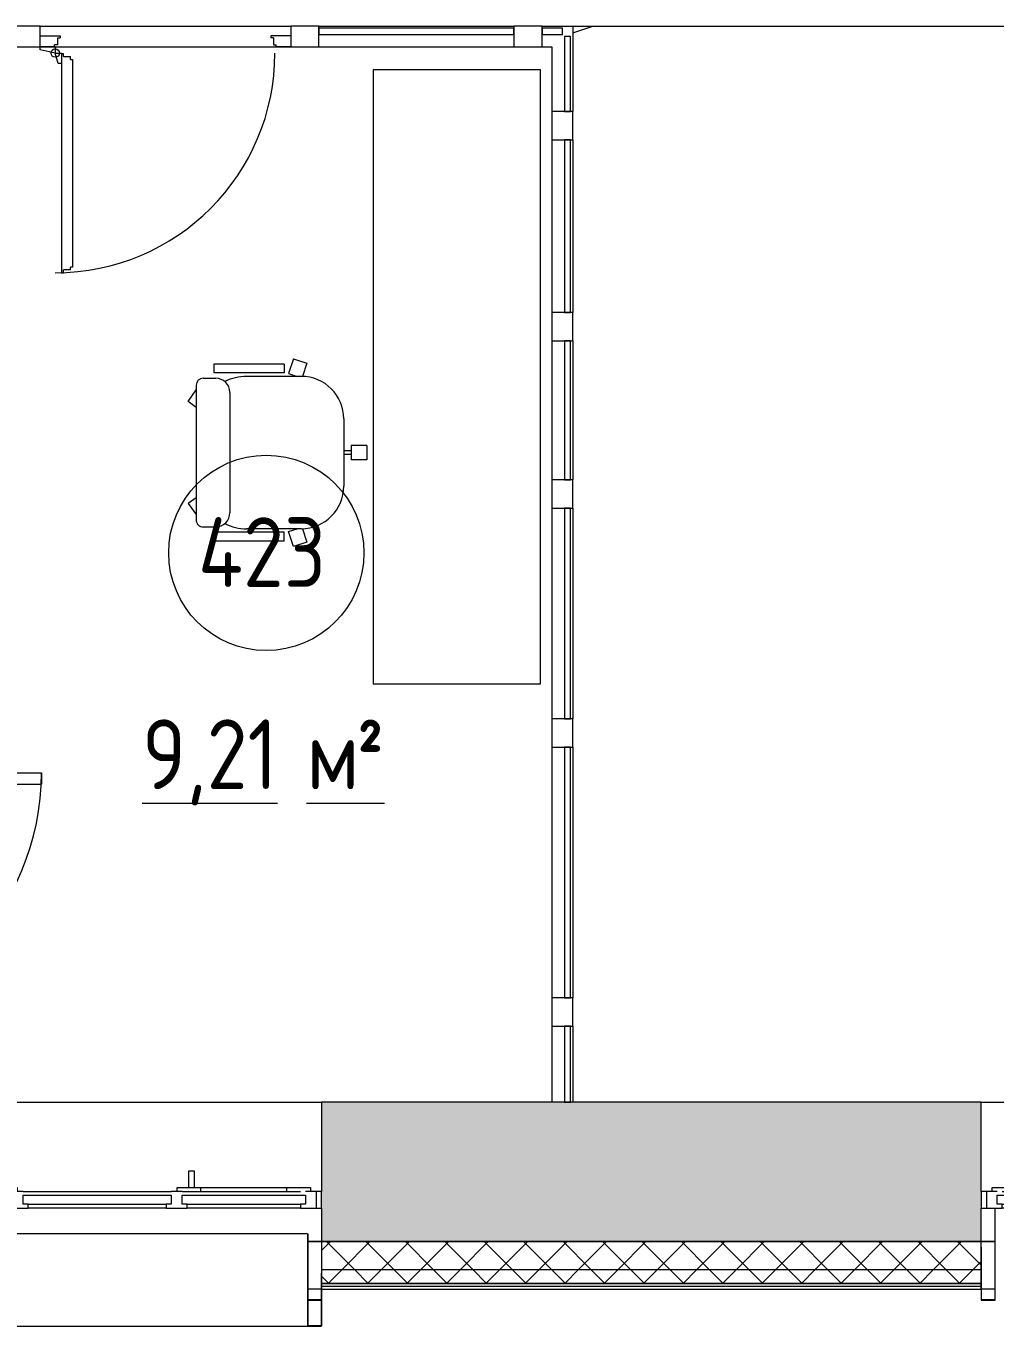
# Model space of a CAD drawing. Header units: millimetres. Extents: x -515342 to 330399, y -224905 to 507333.
# Drawn here: x -303868 to -300393, y 378007 to 382667 of the extents above; entities that cross this region are included whole.
import ezdxf

# ---------------------------------------------------------------- set-up
doc = ezdxf.new("R2010")
doc.units = ezdxf.units.MM
doc.linetypes.add('ASVP_Невидимые', pattern=[5, 3, -2])
doc.linetypes.add('ASVP_Штриховая_ш3 п1_5', pattern=[4.5, 3, -1.5])
doc.layers.get('0').update_dxf_attribs({"lineweight": 0})
for name, color, linetype, lineweight in [('_ Окна', 7, 'Continuous', 0), ('Витраж', 7, 'Continuous', 0), ('Двери', 7, 'Continuous', 0), ('Линии разделители', 7, 'ASVP_Штриховая_ш3 п1_5', 0), ('Марки помещений', 7, 'Continuous', 0), ('Мебель', 7, 'Continuous', 0), ('Окна', 7, 'Continuous', 0), ('Панели витража', 7, 'Continuous', 0), ('Перекрытие', 7, 'Continuous', 0), ('Стены внутренние', 7, 'Continuous', 0), ('Стены наружные', 7, 'Continuous', 0), ('Стены несущие', 7, 'Continuous', 0), ('Стены отделка', 7, 'Continuous', 0), ('Стены штриховка', 7, 'Continuous', 0)]:
    doc.layers.add(name, color=color, linetype=linetype, lineweight=lineweight)
doc.styles.add('GOST Common_1', font='', dxfattribs={"width": 0.9, "height": 250})
doc.styles.add('GOST Common_2', font='', dxfattribs={"width": 0.9, "height": 250})
doc.styles.get('GOST Common_1').set_extended_font_data('GOST Common')
doc.styles.get('GOST Common_2').set_extended_font_data('GOST Common')
pattern_1 = [(45, (0, 0), (-70.71068, 70.71068), []), (135, (0, 0), (-70.71068, -70.71068), [])]

# ---------------------------------------------------------------- blocks, each defined once
blk = doc.blocks.new('Окно_ПВХ_3Створки_1Фрамуга-верх - АР_Окно_ОП_1820_h_х2370_3ст2фр-в-9695517-О_АР_П_4__10_050_План 4 этажа')
at = {"layer": '_ Окна'}
for p, q in [((-1129, 130), (-1205, 130)), ((-1205, 130), (-1205, 70)), ((-1185, 70), (-1185, 130)), ((-1147, 84), (-1147, 116)), ((-1147, 116), (-1129, 116)), ((-1129, 116), (-1129, 130)), ((-723, 116), (-1129, 116)), ((-647, 130), (-723, 130)), ((-723, 130), (-723, 116)), ((-723, 116), (-705, 116)), ((-705, 116), (-705, 84)), ((-665, 84), (-665, 116)), ((-665, 116), (-647, 116)), ((-647, 116), (-647, 130)), ((647, 116), (-647, 116)), ((723, 130), (647, 130)), ((647, 130), (647, 116)), ((647, 116), (665, 116)), ((665, 116), (665, 84)), ((705, 84), (705, 116)), ((705, 116), (723, 116)), ((723, 116), (723, 130)), ((1129, 116), (723, 116)), ((1129, 130), (1129, 116)), ((1205, 130), (1129, 130)), ((1129, 116), (1147, 116)), ((1147, 116), (1147, 84)), ((1185, 70), (1185, 130)), ((1205, 70), (1205, 130)), ((-1205, 70), (-1147, 70)), ((-1165, 56), (-1165, 70)), ((-1080, 56), (-1165, 56)), ((-705, 84), (-1147, 84)), ((-1080, 70), (-1080, 56)), ((-772, 70), (-772, 56)), ((-687, 56), (-772, 56)), ((-705, 70), (-665, 70)), ((-687, 70), (-687, 56)), ((665, 84), (-665, 84)), ((665, 70), (705, 70)), ((687, 56), (687, 70)), ((772, 56), (687, 56)), ((1147, 84), (705, 84)), ((772, 70), (772, 56)), ((1080, 70), (1080, 56)), ((1165, 56), (1080, 56)), ((1147, 70), (1205, 70)), ((1165, 70), (1165, 56))]:
    blk.add_line(p, q, dxfattribs=at)
at = {"layer": 'Окна'}
for p, q in [((-1129, 130), (-723, 130)), ((-647, 130), (647, 130)), ((723, 130), (1129, 130)), ((-705, 70), (-1129, 70)), ((-772, 56), (-1080, 56)), ((-748.5, -4), (-748.5, 56)), ((-728.5, 56), (-728.5, -4)), ((665, 70), (-665, 70)), ((1129, 70), (705, 70)), ((728.5, -4), (728.5, 56)), ((748.5, 56), (748.5, -4)), ((1080, 56), (772, 56)), ((-728.5, -4), (-748.5, -4)), ((748.5, -4), (728.5, -4))]:
    blk.add_line(p, q, dxfattribs=at)
blk = doc.blocks.new('Окно_ПВХ_3Створки_1Фрамуга-верх - АР_Окно_ОП_1820_h_х1570_3ст2фр-в-9695280-О_АР_П_4__10_050_План 4 этажа')
at = {"layer": '_ Окна'}
for p, q in [((-729, 130), (-805, 130)), ((-805, 130), (-805, 70)), ((-785, 70), (-785, 130)), ((-747, 84), (-747, 116)), ((-747, 116), (-729, 116)), ((-729, 116), (-729, 130)), ((-323, 116), (-729, 116)), ((-247, 130), (-323, 130)), ((-323, 130), (-323, 116)), ((-323, 116), (-305, 116)), ((-305, 116), (-305, 84)), ((-265, 84), (-265, 116)), ((-265, 116), (-247, 116)), ((-247, 116), (-247, 130)), ((247, 116), (-247, 116)), ((323, 130), (247, 130)), ((247, 130), (247, 116)), ((247, 116), (265, 116)), ((265, 116), (265, 84)), ((305, 84), (305, 116)), ((305, 116), (323, 116)), ((323, 116), (323, 130)), ((729, 116), (323, 116)), ((729, 130), (729, 116)), ((805, 130), (729, 130)), ((729, 116), (747, 116)), ((747, 116), (747, 84)), ((785, 70), (785, 130)), ((805, 70), (805, 130)), ((-805, 70), (-747, 70)), ((-765, 56), (-765, 70)), ((-680, 56), (-765, 56)), ((-305, 84), (-747, 84)), ((-680, 70), (-680, 56)), ((-372, 70), (-372, 56)), ((-287, 56), (-372, 56)), ((-305, 70), (-265, 70)), ((-287, 70), (-287, 56)), ((265, 84), (-265, 84)), ((265, 70), (305, 70)), ((287, 56), (287, 70)), ((372, 56), (287, 56)), ((747, 84), (305, 84)), ((372, 70), (372, 56)), ((680, 70), (680, 56)), ((765, 56), (680, 56)), ((747, 70), (805, 70)), ((765, 70), (765, 56))]:
    blk.add_line(p, q, dxfattribs=at)
at = {"layer": 'Окна'}
for p, q in [((-729, 130), (-323, 130)), ((-247, 130), (247, 130)), ((323, 130), (729, 130)), ((-305, 70), (-729, 70)), ((-372, 56), (-680, 56)), ((-348.5, -4), (-348.5, 56)), ((-328.5, 56), (-328.5, -4)), ((265, 70), (-265, 70)), ((729, 70), (305, 70)), ((328.5, -4), (328.5, 56)), ((348.5, 56), (348.5, -4)), ((680, 56), (372, 56)), ((-328.5, -4), (-348.5, -4)), ((348.5, -4), (328.5, -4))]:
    blk.add_line(p, q, dxfattribs=at)
blk = doc.blocks.new('Прямоугольный импост - АР_Откос_Металлический_50х330 Коричневый Правый-V5-О_АР_П_4__10_050_План 4 этажа')
at = {"layer": 'Витраж'}
blk.add_line((0, -40), (-50, -40), dxfattribs=at)
blk = doc.blocks.new('Прямоугольный импост - АР_Откос_Металлический_50х330 Белый Левый-9898757-О_АР_П_4__10_050_План 4 этажа')
at = {"layer": 'Витраж'}
for p, q in [((-1, -39), (-49, -39)), ((-49, -40), (-1, -40))]:
    blk.add_line(p, q, dxfattribs=at)
blk = doc.blocks.new('Прямоугольный импост - АР_Откос_Металлический_50х330 Белый Правый-V12-О_АР_П_4__10_050_План 4 этажа')
at = {"layer": 'Витраж', "lineweight": 18}
for p, q in [((-50, -40), (-50, 290)), ((-49, 290), (-49, -39)), ((-1, -39), (-1, 150)), ((-1, 150), (0, 150)), ((0, 150), (0, -40)), ((0, -40), (-50, -40)), ((-49, -39), (-1, -39))]:
    blk.add_line(p, q, dxfattribs=at)
blk = doc.blocks.new('Прямоугольный импост - АР_Откос_Металлический_50х330 Белый Левый-9898756-О_АР_П_4__10_050_План 4 этажа')
at = {"layer": 'Витраж'}
for p, q in [((34436.9, 2502.5), (32926.9, 2502.5)), ((32926.9, 2172.5), (34436.9, 2172.5))]:
    blk.add_line(p, q, dxfattribs=at)
blk = doc.blocks.new('Прямоугольный импост - АР_Откос_Металлический_50х330 Белый Левый-V10-О_АР_П_4__10_050_План 4 этажа')
at = {"layer": 'Витраж', "lineweight": 18}
for p, q in [((-50, 290), (-50, -40)), ((-49, 290), (-50, 290)), ((-49, -39), (-49, 290)), ((0, 150), (-1, 150)), ((-1, 150), (-1, -39)), ((0, -40), (0, 150)), ((-50, -40), (0, -40)), ((-1, -39), (-49, -39))]:
    blk.add_line(p, q, dxfattribs=at)
blk = doc.blocks.new('СД_Люблино_Фасады_rvt-1-О_АР_П_4__10_050_План 4 этажа')
at = {"layer": 'Стены внутренние'}
h = blk.add_hatch(dxfattribs=at)
h.set_pattern_fill('FP_1', color=256, style=0, pattern_type=2)
h.set_pattern_definition([(45, (0, 0), (-224.5064, 224.5064), []), (45, (224.5, 0), (-224.5064, 224.5064), [396.875, -79.375, 3.353, -76.022])])
h.paths.add_polyline_path([(85325, 2475), (85325, 2975), (84034.6, 2975), (84034.6, 2475), (84733.5, 2475)])
h.paths.add_polyline_path([(82424.6, 2475), (82424.6, 2975), (80024.6, 2975), (80024.6, 2475), (82179, 2475)])
h.paths.add_polyline_path([(77581, 2475), (77614.6, 2475), (77614.6, 2975), (76428.8, 2975), (76428.8, 2475), (76559.2, 2475)])
h.paths.add_polyline_path([(74004.7, 2475), (74018.8, 2475), (74018.8, 2975), (71654.3, 2975), (71654.3, 2475), (73493.8, 2475)])
h.paths.add_polyline_path([(69917.5, 2475), (70044.3, 2475), (70044.3, 2975), (68833.2, 2975), (68833.2, 2475), (69406.6, 2475)])
h.paths.add_polyline_path([(67223.2, 2475), (67223.2, 2975), (66055, 2975), (66055, 2475), (66852.1, 2475)])
h.paths.add_polyline_path([(64445, 2475), (64445, 2975), (63279.5, 2975), (63279.5, 2475), (64297.6, 2475)])
h.paths.add_polyline_path([(61669.5, 2475), (61669.5, 2975), (59270, 2975), (59270, 2475), (61232.2, 2475)])
h.paths.add_polyline_path([(56860, 2475), (56860, 2975), (55705, 2975), (55705, 2475), (56634.1, 2475)])
h.paths.add_polyline_path([(53295, 2475), (53295, 2975), (52107.5, 2975), (52107.5, 2475), (53057.8, 2475)])
h.paths.add_polyline_path([(49481.5, 2475), (49697.5, 2475), (49697.5, 2975), (48505, 2975), (48505, 2475), (48970.6, 2475)])
h.paths.add_polyline_path([(46095, 2475), (46095, 2975), (44880, 2975), (44880, 2475), (45905.2, 2475)])
h.paths.add_polyline_path([(42329, 2475), (42470, 2475), (42470, 2975), (40100.1, 2975), (40100.1, 2475), (41818.1, 2475)])
h.paths.add_polyline_path([(38241.8, 2475), (38490.1, 2475), (38490.1, 2975), (37284.2, 2975), (37284.2, 2475), (37730.9, 2475)])
h.paths.add_polyline_path([(35674.2, 2475), (35674.2, 2975), (34486.9, 2975), (34486.9, 2475), (35177, 2475)])
h.paths.add_polyline_path([(32876.9, 2475), (32876.9, 2975), (31722.6, 2975), (31722.6, 2475), (32621.9, 2475)])
h.paths.add_polyline_path([(30067.4, 2475), (30112.6, 2475), (30112.6, 2975), (27685.9, 2975), (27685.9, 2475), (29556.5, 2475)])
h.paths.add_polyline_path([(25275.9, 2475), (25275.9, 2975), (24073.4, 2975), (24073.4, 2475), (24958.4, 2475)])
h.paths.add_polyline_path([(21382.1, 2475), (21663.4, 2475), (21663.4, 2975), (19290.9, 2975), (19290.9, 2475), (19338.5, 2475)])
h.paths.add_polyline_path([(17680.9, 2475), (17680.9, 2975), (16335, 2975), (16335, 2475), (17294.9, 2475)])
at = {"layer": 'Стены наружные'}
h = blk.add_hatch(dxfattribs=at)
h.set_pattern_fill('FP_2', color=256, style=0, pattern_type=2)
h.set_pattern_definition(pattern_1)
h.paths.add_polyline_path([(77614.6, 2374.9), (77614.6, 2474.9), (76428.8, 2474.9), (76428.8, 2374.9), (77581, 2374.9)])
h.paths.add_polyline_path([(74004.7, 2374.9), (74018.8, 2374.9), (74018.8, 2474.9), (71654.3, 2474.9), (71654.3, 2374.9), (73493.8, 2374.9)])
h.paths.add_polyline_path([(70044.3, 2374.9), (70044.3, 2474.9), (68833.2, 2474.9), (68833.2, 2374.9), (69917.5, 2374.9)])
h.paths.add_polyline_path([(67223.2, 2374.9), (67223.2, 2474.9), (66055, 2474.9), (66055, 2374.9), (66852.1, 2374.9)])
h.paths.add_polyline_path([(64445, 2374.9), (64445, 2474.9), (63279.5, 2474.9), (63279.5, 2374.9), (64297.6, 2374.9)])
h.paths.add_polyline_path([(61232.2, 2374.9), (61669.5, 2374.9), (61669.5, 2474.9), (60240, 2474.9), (60240, 2374.9), (60976.8, 2374.9)])
h = blk.add_hatch(dxfattribs=at)
h.set_pattern_fill('FP_2', color=256, style=0, pattern_type=2)
h.set_pattern_definition(pattern_1)
h.paths.add_polyline_path([(77581, 2324.9), (77614.6, 2324.9), (77614.6, 2374.9), (76428.8, 2374.9), (76428.8, 2324.9), (76559.2, 2324.9)])
h.paths.add_polyline_path([(74018.8, 2324.9), (74018.8, 2374.9), (71654.3, 2374.9), (71654.3, 2324.9), (74004.7, 2324.9)])
h.paths.add_polyline_path([(70044.3, 2324.9), (70044.3, 2374.9), (68833.2, 2374.9), (68833.2, 2324.9), (69917.5, 2324.9)])
h.paths.add_polyline_path([(67223.2, 2324.9), (67223.2, 2374.9), (66055, 2374.9), (66055, 2324.9), (66852.1, 2324.9)])
h.paths.add_polyline_path([(64297.6, 2324.9), (64445, 2324.9), (64445, 2374.9), (63279.5, 2374.9), (63279.5, 2324.9)])
h.paths.add_polyline_path([(61669.5, 2324.9), (61669.5, 2374.9), (60240, 2374.9), (60240, 2324.9), (61232.2, 2324.9)])
at = {"layer": 'Стены внутренние'}
for p, q in [((70044.3, 2975), (71654.3, 2975)), ((74018.8, 2975), (76428.8, 2975)), ((71654.3, 2475), (71605.3, 2475)), ((74067.8, 2475), (74018.8, 2475)), ((71653.3, 2304.9), (71605.3, 2304.9)), ((74067.9, 2304.9), (74019.6, 2304.9))]:
    blk.add_line(p, q, dxfattribs=at)
at = {"layer": 'Стены наружные'}
for p, q in [((71605.3, 2474.9), (71654.3, 2474.9)), ((74018.8, 2474.9), (74067.8, 2474.9))]:
    blk.add_line(p, q, dxfattribs=at)
at = {"layer": 'Стены несущие'}
for p, q in [((74018.8, 2975), (71654.3, 2975)), ((71654.3, 2975), (71654.3, 2655)), ((74018.8, 2655), (74018.8, 2975)), ((71654.3, 2595), (71654.3, 2475)), ((74018.8, 2475), (74018.8, 2595)), ((71654.3, 2475), (74018.8, 2475))]:
    blk.add_line(p, q, dxfattribs=at)
at = {"layer": 'Стены отделка', "lineweight": 9}
for p, q in [((74018.8, 2474.9), (71654.3, 2474.9)), ((71654.3, 2474.9), (71654.3, 2374.9)), ((74018.8, 2374.9), (74018.8, 2474.9)), ((71654.3, 2374.9), (71654.3, 2324.9)), ((74018.8, 2324.9), (74018.8, 2374.9)), ((71654.3, 2324.9), (71654.3, 2314.9)), ((71654.3, 2314.9), (71654.3, 2304.9)), ((71654.3, 2304.9), (74018.8, 2304.9)), ((74018.8, 2314.9), (74018.8, 2324.9)), ((74018.8, 2304.9), (74018.8, 2314.9))]:
    blk.add_line(p, q, dxfattribs=at)
at = {"layer": 'Стены штриховка'}
for p, q in [((71654.3, 2374.9), (74018.8, 2374.9)), ((71654.3, 2324.9), (74018.8, 2324.9)), ((74018.8, 2324.9), (71654.3, 2324.9)), ((71654.3, 2314.9), (74018.8, 2314.9))]:
    blk.add_line(p, q, dxfattribs=at)
at = {"layer": 'Витраж', "lineweight": 9, "extrusion": (0, 0, -1)}
for name, p in [('Прямоугольный импост - АР_Откос_Металлический_50х330 Белый Правый-V12-О_АР_П_4__10_050_План 4 этажа', (-74018.8, 2305)), ('Прямоугольный импост - АР_Откос_Металлический_50х330 Коричневый Правый-V5-О_АР_П_4__10_050_План 4 этажа', (-74018.8, 2304.9))]:
    blk.add_blockref(name, p, dxfattribs=at)
at = {"layer": 'Витраж', "lineweight": 9}
for name, p in [('Прямоугольный импост - АР_Откос_Металлический_50х330 Белый Левый-9898756-О_АР_П_4__10_050_План 4 этажа', (37167.3, -0.1)), ('Прямоугольный импост - АР_Откос_Металлический_50х330 Белый Левый-V10-О_АР_П_4__10_050_План 4 этажа', (71654.3, 2212.4)), ('Прямоугольный импост - АР_Откос_Металлический_50х330 Белый Левый-9898757-О_АР_П_4__10_050_План 4 этажа', (71654.3, 2304.9))]:
    blk.add_blockref(name, p, dxfattribs=at)
at = {"layer": 'Окна', "lineweight": 9, "rotation": 180}
for name, p in [('Окно_ПВХ_3Створки_1Фрамуга-верх - АР_Окно_ОП_1820_h_х1570_3ст2фр-в-9695280-О_АР_П_4__10_050_План 4 этажа', (70849.3, 2725)), ('Окно_ПВХ_3Створки_1Фрамуга-верх - АР_Окно_ОП_1820_h_х2370_3ст2фр-в-9695517-О_АР_П_4__10_050_План 4 этажа', (75223.8, 2725))]:
    blk.add_blockref(name, p, dxfattribs=at)
blk = doc.blocks.new('Дверь_Деревянная_1 полотно - АР_Дверь_Межкомнатная_900х2000h_полотно__Г_Пр-9141869-О_АР_П_4__10_050_План 4 этажа')
at = {"layer": 'Двери', "lineweight": 18}
for p, q in [((-450, 95), (-450, 995)), ((-450, 995), (-410, 995)), ((-410, 95), (-410, 995)), ((-480, 95), (-450, 95)), ((-480, 95), (-480, 25)), ((-450, 55), (-450, 95)), ((-410, 95), (-450, 95)), ((480, 95), (450, 95)), ((450, 55), (450, 95)), ((480, 95), (480, 25)), ((-450, 55), (-440, 55)), ((-440, 25), (-440, 55)), ((450, 55), (440, 55)), ((440, 25), (440, 55)), ((-480, 25), (-440, 25)), ((480, 25), (440, 25))]:
    blk.add_line(p, q, dxfattribs=at)
at = {"layer": 'Двери', "linetype": 'ASVP_Невидимые', "lineweight": 18}
for p, q in [((-500, 95), (-500, 75)), ((-480, 95), (-500, 95)), ((480, 95), (500, 95)), ((500, 95), (500, 75)), ((-500, 25), (-480, 25)), ((500, 25), (480, 25))]:
    blk.add_line(p, q, dxfattribs=at)
at = {"layer": 'Двери', "lineweight": 18}
blk.add_arc((-450, 95), 900, 0, 90, dxfattribs=at)
blk = doc.blocks.new('Панели_Витраж ТПТ75_Заполнение - АР_ПанельВитража_ТПТ75_Стекло многослойное огнестойкое_22мм-9724525-О_АР_П_4__10_050_План 4 этажа')
at = {"layer": 'Панели витража', "lineweight": 18}
for p, q in [((36.4, -7.5), (-36.4, -7.5)), ((-36.4, -7.5), (-36.4, -29.5)), ((-36.4, -29.5), (36.4, -29.5)), ((36.4, -29.5), (36.4, -7.5))]:
    blk.add_line(p, q, dxfattribs=at)
blk = doc.blocks.new('Панели_Витраж ТПТ75_Заполнение - АР_ПанельВитража_ТПТ75_Стекло многослойное огнестойкое_22мм-9688157-О_АР_П_4__10_050_План 4 этажа')
at = {"layer": 'Панели витража', "lineweight": 18}
for p, q in [((136.2, -7.5), (-136.2, -7.5)), ((-136.2, -7.5), (-136.2, -29.5)), ((-136.2, -29.5), (136.2, -29.5)), ((136.2, -29.5), (136.2, -7.5))]:
    blk.add_line(p, q, dxfattribs=at)
blk = doc.blocks.new('Прямоугольный импост - АР_Импост_ТПТ75_101х75-9724182-О_АР_П_4__10_050_План 4 этажа')
at = {"layer": 'Витраж'}
for p, q in [((72444.8, 6832.4), (72555, 6832.4)), ((72444.8, 6757.4), (72480, 6757.4))]:
    blk.add_line(p, q, dxfattribs=at)
blk = doc.blocks.new('Прямоугольный импост - АР_Импост_ТПТ75_101х75-9688156-О_АР_П_4__10_050_План 4 этажа')
at = {"layer": 'Витраж'}
for p, q in [((72480, 3247.4), (72480, 2975)), ((72555, 3247.4), (72555, 2975))]:
    blk.add_line(p, q, dxfattribs=at)
blk = doc.blocks.new('Прямоугольный импост - АР_Импост_ТПТ75_101х75-9383812-О_АР_П_4__10_050_План 4 этажа')
at = {"layer": 'Витраж', "lineweight": 18}
for p, q in [((-50.5, 37.5), (50.5, 37.5)), ((-50.5, -37.5), (-50.5, 37.5)), ((50.5, 37.5), (50.5, -37.5)), ((50.5, -37.5), (-50.5, -37.5))]:
    blk.add_line(p, q, dxfattribs=at)
blk = doc.blocks.new('ПанелиВитражаМП500_Дверь_Алюминиевая_1 полотно - АР_Дверь_МП-500_Средник_РучкаПрямая_Пр-9383815-О_АР_П_4__10_050_План 4 этажа')
at = {"layer": 'Двери', "lineweight": 18}
for p, q in [((-449.5, 2.5), (-377.5, 2.5)), ((-377.5, 2.5), (-377.5, -4.5)), ((377.5, 2.5), (377.5, -4.5)), ((449.5, 2.5), (377.5, 2.5)), ((-395, -37.5), (-449.5, -37.5)), ((-449.5, -47.5), (-449.5, -37.5)), ((-449.5, -37.5), (-397.5, -37.5)), ((-387.5, -30.5), (-397.5, -30.5)), ((-397.5, -37.5), (-397.5, -30.5)), ((-395, -37.5), (-395, -59.5)), ((-387.5, -4.5), (-387.5, -30.5)), ((-387.5, -4.5), (-377.5, -4.5)), ((387.5, -4.5), (377.5, -4.5)), ((387.5, -4.5), (387.5, -30.5)), ((387.5, -30.5), (397.5, -30.5)), ((397.5, -37.5), (397.5, -30.5)), ((449.5, -37.5), (397.5, -37.5)), ((-395, -59.5), (-449.5, -47.5)), ((-385, -97), (-395, -59.5)), ((-395, -59.5), (-373, -59.5)), ((-373, -59.5), (-373, -62)), ((-373, -62), (-373, -847)), ((-366, -62), (-373, -62)), ((-366, -72), (-366, -62)), ((-366, -72), (-340, -72)), ((-340, -82), (-340, -72)), ((-340, -82), (-333, -82)), ((-333, -82), (-333, -827)), ((-373, -97), (-385, -97)), ((-366, -847), (-366, -837)), ((-340, -837), (-366, -837)), ((-340, -837), (-340, -827)), ((-333, -827), (-340, -827)), ((-373, -847), (-366, -847))]:
    blk.add_line(p, q, dxfattribs=at)
blk.add_circle((-395, -59.5), 15, dxfattribs=at)
blk.add_arc((-395, -59.5), 787.5, 270, 360, dxfattribs=at)
blk = doc.blocks.new('Прямоугольный импост - АР_Импост_ТПТ75_101х75-9336405-О_АР_П_4__10_050_План 4 этажа')
at = {"layer": 'Витраж'}
for p, q in [((70644.8, 6832.4), (71543.8, 6832.4)), ((70644.8, 6757.4), (71543.8, 6757.4))]:
    blk.add_line(p, q, dxfattribs=at)
blk = doc.blocks.new('Панели_Витраж ТПТ75_Заполнение - АР_ПанельВитража_ТПТ75_Стекло многослойное огнестойкое_22мм-9383840-О_АР_П_4__10_050_План 4 этажа')
at = {"layer": 'Панели витража', "lineweight": 18}
for p, q in [((349.5, -7.5), (-349.5, -7.5)), ((-349.5, -7.5), (-349.5, -29.5)), ((-349.5, -29.5), (349.5, -29.5)), ((349.5, -29.5), (349.5, -7.5))]:
    blk.add_line(p, q, dxfattribs=at)
blk = doc.blocks.new('Прямоугольный импост - АР_Импост_ТПТ75_101х75-9336338-О_АР_П_4__10_050_План 4 этажа')
at = {"layer": 'Витраж'}
for p, q in [((71644.8, 6832.4), (72343.8, 6832.4)), ((71644.8, 6757.4), (72343.8, 6757.4))]:
    blk.add_line(p, q, dxfattribs=at)
blk = doc.blocks.new('Панели_Витраж ТПТ75_Заполнение - АР_ПанельВитража_ТПТ75_Стекло многослойное огнестойкое_22мм-9336358-О_АР_П_4__10_050_План 4 этажа')
at = {"layer": 'Панели витража', "lineweight": 18}
for p, q in [((134.75, -7.5), (-134.75, -7.5)), ((-134.75, -7.5), (-134.75, -29.5)), ((-134.75, -29.5), (134.75, -29.5)), ((134.75, -29.5), (134.75, -7.5))]:
    blk.add_line(p, q, dxfattribs=at)
blk = doc.blocks.new('Прямоугольный импост - АР_Импост_ТПТ75_101х75-9724183-О_АР_П_4__10_050_План 4 этажа')
at = {"layer": 'Витраж'}
for p, q in [((72555, 6832.4), (72555, 6525.4)), ((72480, 6757.4), (72480, 6525.4))]:
    blk.add_line(p, q, dxfattribs=at)
blk = doc.blocks.new('Прямоугольный импост - АР_Импост_ТПТ75_101х75-9336356-О_АР_П_4__10_050_План 4 этажа')
at = {"layer": 'Витраж', "lineweight": 18}
for p, q in [((-50.5, 37.5), (50.5, 37.5)), ((-50.5, -37.5), (-50.5, 37.5)), ((50.5, 37.5), (50.5, -37.5)), ((50.5, -37.5), (-50.5, -37.5))]:
    blk.add_line(p, q, dxfattribs=at)
blk = doc.blocks.new('Панели_Витраж ТПТ75_Заполнение - АР_ПанельВитража_ТПТ75_Стекло многослойное огнестойкое_22мм-9336368-О_АР_П_4__10_050_План 4 этажа')
at = {"layer": 'Панели витража', "lineweight": 18}
for p, q in [((309.5, -7.5), (-309.5, -7.5)), ((-309.5, -7.5), (-309.5, -29.5)), ((-309.5, -29.5), (309.5, -29.5)), ((309.5, -29.5), (309.5, -7.5))]:
    blk.add_line(p, q, dxfattribs=at)
blk = doc.blocks.new('Прямоугольный импост - АР_Импост_ТПТ75_101х75-9336366-О_АР_П_4__10_050_План 4 этажа')
at = {"layer": 'Витраж'}
for p, q in [((72480, 6424.4), (72480, 5805.4)), ((72555, 6424.4), (72555, 5805.4))]:
    blk.add_line(p, q, dxfattribs=at)
blk = doc.blocks.new('Панели_Витраж ТПТ75_Заполнение - АР_ПанельВитража_ТПТ75_Стекло многослойное огнестойкое_22мм-9336376-О_АР_П_4__10_050_План 4 этажа')
at = {"layer": 'Панели витража', "lineweight": 18}
for p, q in [((249.5, -7.5), (-249.5, -7.5)), ((-249.5, -7.5), (-249.5, -29.5)), ((-249.5, -29.5), (249.5, -29.5)), ((249.5, -29.5), (249.5, -7.5))]:
    blk.add_line(p, q, dxfattribs=at)
blk = doc.blocks.new('Прямоугольный импост - АР_Импост_ТПТ75_101х75-9336374-О_АР_П_4__10_050_План 4 этажа')
at = {"layer": 'Витраж'}
for p, q in [((72480, 5704.4), (72480, 5205.4)), ((72555, 5704.4), (72555, 5205.4))]:
    blk.add_line(p, q, dxfattribs=at)
blk = doc.blocks.new('Панели_Витраж ТПТ75_Заполнение - АР_ПанельВитража_ТПТ75_Стекло многослойное огнестойкое_22мм-9336406-О_АР_П_4__10_050_План 4 этажа')
at = {"layer": 'Панели витража', "lineweight": 18}
for p, q in [((378, -7.5), (-378, -7.5)), ((-378, -7.5), (-378, -29.5)), ((-378, -29.5), (378, -29.5)), ((378, -29.5), (378, -7.5))]:
    blk.add_line(p, q, dxfattribs=at)
blk = doc.blocks.new('Прямоугольный импост - АР_Импост_ТПТ75_101х75-9336404-О_АР_П_4__10_050_План 4 этажа')
at = {"layer": 'Витраж'}
for p, q in [((72480, 5104.4), (72480, 4348.4)), ((72555, 5104.4), (72555, 4348.4))]:
    blk.add_line(p, q, dxfattribs=at)
blk = doc.blocks.new('Панели_Витраж ТПТ75_Заполнение - АР_ПанельВитража_ТПТ75_Стекло многослойное огнестойкое_22мм-9570699-О_АР_П_4__10_050_План 4 этажа')
at = {"layer": 'Панели витража', "lineweight": 18}
for p, q in [((449.5, -7.5), (-449.5, -7.5)), ((-449.5, -7.5), (-449.5, -29.5)), ((-449.5, -29.5), (449.5, -29.5)), ((449.5, -29.5), (449.5, -7.5))]:
    blk.add_line(p, q, dxfattribs=at)
blk = doc.blocks.new('Стул-Администратор - Стул-Администратор-8849246-О_АР_П_4__10_050_План 4 этажа')
at = {"layer": 'Мебель'}
for p, q in [((115.6, 364.6), (115.6, 308.2)), ((115.6, 364.6), (166.4, 364.6)), ((166.4, 364.6), (166.4, 308.2)), ((20.3, 281.9), (261.6, 281.9)), ((115.6, 308.2), (166.4, 308.2)), ((134.6, 308.2), (134.6, 281.9)), ((134.6, 308.2), (147.3, 308.2)), ((134.6, 281.9), (147.3, 281.9)), ((147.3, 308.2), (147.3, 281.9)), ((-195.6, 101.6), (-179.9, 149.9)), ((-179.9, 149.9), (-132, 134.3)), ((414, 134.3), (461.9, 149.9)), ((461.9, 149.9), (477.6, 101.6)), ((-195.6, 101.6), (-142, 84.2)), ((-142, 84.2), (-132.1, 114.8)), ((-132.1, 129.5), (-132.1, -66.2)), ((414, 129.5), (414, -66.2)), ((424, 84.2), (414, 114.8)), ((477.6, 101.6), (424, 84.2)), ((-176.5, 68.4), (-176.5, -184.3)), ((-176.5, 68.4), (-144.6, 68.4)), ((-144.6, 68.4), (-144.6, -184.3)), ((426.2, 68.4), (426.2, -184.3)), ((458.5, 68.4), (426.2, 68.4)), ((458.5, 68.4), (458.5, -184.3)), ((-74.8, -126.3), (356.8, -126.3)), ((-176.5, -184.3), (-144.6, -184.3)), ((-125.5, -222.1), (-125.5, -177)), ((407.5, -222.1), (407.5, -177)), ((458.5, -184.3), (426.2, -184.3)), ((-100.3, -247.3), (382.2, -247.3)), ((-41.7, -275.7), (-83.8, -247.3)), ((-21.1, -247.3), (-41.7, -275.7)), ((303, -247.3), (323.6, -275.7)), ((323.6, -275.7), (362.7, -247.3))]:
    blk.add_line(p, q, dxfattribs=at)
for centre, radius, start, end in [((20.3, 129.5), 152.4, 90, 180), ((261.6, 129.5), 152.4, 0, 90), ((45.7, -66.2), 177.8, 180, 206.1658), ((236.2, -66.2), 177.8, 333.8316, 0), ((-74.8, -177), 50.7, 90, 180), ((356.8, -177), 50.7, 0, 90), ((-100.3, -222.1), 25.2, 180, 270), ((382.2, -222.1), 25.2, 270, 0)]:
    blk.add_arc(centre, radius, start, end, dxfattribs=at)
blk = doc.blocks.new('Стол-Прямоугольный - 2200х600 мм-9227830-О_АР_П_4__10_050_План 4 этажа')
at = {"layer": 'Мебель'}
for p, q in [((1100, 300), (-1100, 300)), ((-1100, 300), (-1100, -300)), ((1100, -300), (1100, 300)), ((-1100, -300), (1100, -300))]:
    blk.add_line(p, q, dxfattribs=at)
blk = doc.blocks.new('ASVP_Марка_Помещение_ДваЗначения - Номер Площадь-685795-О_АР_П_4__10_050_План 4 этажа')
at = {"layer": 'Марки помещений'}
blk.add_circle((0, 0), 3.5, dxfattribs=at)

msp = doc.modelspace()

# ---------------------------------------------------------------- linework, layer by layer
at = {"layer": 'Линии разделители'}
msp.add_line((-301835.1253, 382666.9286), (-293096.8897, 382666.9286), dxfattribs=at)
at = {"layer": 'Перекрытие'}
for p, q in [((-301906.8897, 382642.2988), (-301835.1253, 382666.9286)), ((-301906.8897, 382666.9286), (-293096.8897, 382666.9286))]:
    msp.add_line(p, q, dxfattribs=at)

# ---------------------------------------------------------------- block references
msp.add_blockref('СД_Люблино_Фасады_rvt-1-О_АР_П_4__10_050_План 4 этажа', (-374461.8897, 375834.4886))
at = {"layer": 'Витраж', "extrusion": (0, 0, -1)}
for p in [(303867.6253, 382629.4286), (302867.6253, 382629.4286), (302067.6253, 382629.4286)]:
    msp.add_blockref('Прямоугольный импост - АР_Импост_ТПТ75_101х75-9383812-О_АР_П_4__10_050_План 4 этажа', p, dxfattribs=at)
at = {"layer": 'Витраж'}
for name in ['Прямоугольный импост - АР_Импост_ТПТ75_101х75-9336405-О_АР_П_4__10_050_План 4 этажа', 'Прямоугольный импост - АР_Импост_ТПТ75_101х75-9336338-О_АР_П_4__10_050_План 4 этажа', 'Прямоугольный импост - АР_Импост_ТПТ75_101х75-9724182-О_АР_П_4__10_050_План 4 этажа', 'Прямоугольный импост - АР_Импост_ТПТ75_101х75-9724183-О_АР_П_4__10_050_План 4 этажа', 'Прямоугольный импост - АР_Импост_ТПТ75_101х75-9336366-О_АР_П_4__10_050_План 4 этажа', 'Прямоугольный импост - АР_Импост_ТПТ75_101х75-9336374-О_АР_П_4__10_050_План 4 этажа', 'Прямоугольный импост - АР_Импост_ТПТ75_101х75-9336404-О_АР_П_4__10_050_План 4 этажа', 'Прямоугольный импост - АР_Импост_ТПТ75_101х75-9688156-О_АР_П_4__10_050_План 4 этажа']:
    msp.add_blockref(name, (-374461.8897, 375834.4886), dxfattribs=at)
at = {"layer": 'Витраж', "extrusion": (0, 0, -1), "rotation": 90.00000000000026}
for p in [(301944.3897, 382309.4286), (301944.3897, 381589.4286), (301944.3897, 380989.4286), (301944.3897, 380132.3916), (301944.3897, 379132.3916)]:
    msp.add_blockref('Прямоугольный импост - АР_Импост_ТПТ75_101х75-9336356-О_АР_П_4__10_050_План 4 этажа', p, dxfattribs=at)
at = {"layer": 'Витраж', "rotation": 269.9999999999998}
msp.add_blockref('Прямоугольный импост - АР_Импост_ТПТ75_101х75-9336405-О_АР_П_4__10_050_План 4 этажа', (-308739.3298, 450726.656), dxfattribs=at)
at = {"layer": 'Двери'}
msp.add_blockref('ПанелиВитражаМП500_Дверь_Алюминиевая_1 полотно - АР_Дверь_МП-500_Средник_РучкаПрямая_Пр-9383815-О_АР_П_4__10_050_План 4 этажа', (-303367.6253, 382629.4286), dxfattribs=at)
at = {"layer": 'Двери', "rotation": 269.9999999999999}
msp.add_blockref('Дверь_Деревянная_1 полотно - АР_Дверь_Межкомнатная_900х2000h_полотно__Г_Пр-9141869-О_АР_П_4__10_050_План 4 этажа', (-304806.8897, 379539.4886), dxfattribs=at)
at = {"layer": 'Марки помещений', "xscale": 99.99999999999993, "yscale": 99.99999999999993, "zscale": 99.99999999999993}
msp.add_blockref('ASVP_Марка_Помещение_ДваЗначения - Номер Площадь-685795-О_АР_П_4__10_050_План 4 этажа', (-303006.0058, 380778.1742), dxfattribs=at)
at = {"layer": 'Мебель'}
for name, p, rotation in [('Стол-Прямоугольный - 2200х600 мм-9227830-О_АР_П_4__10_050_План 4 этажа', (-302322.6253, 381409.4286), 89.99999999999973), ('Стул-Администратор - Стул-Администратор-8849246-О_АР_П_4__10_050_План 4 этажа', (-303010.1977, 381278.7624), 270.0000000000002)]:
    msp.add_blockref(name, p, dxfattribs=dict(at, rotation=rotation))
at = {"layer": 'Панели витража'}
for name, p, rotation in [('Панели_Витраж ТПТ75_Заполнение - АР_ПанельВитража_ТПТ75_Стекло многослойное огнестойкое_22мм-9383840-О_АР_П_4__10_050_План 4 этажа', (-302467.6253, 382629.4286), 180), ('Панели_Витраж ТПТ75_Заполнение - АР_ПанельВитража_ТПТ75_Стекло многослойное огнестойкое_22мм-9724525-О_АР_П_4__10_050_План 4 этажа', (-301980.7575, 382629.4286), 180), ('Панели_Витраж ТПТ75_Заполнение - АР_ПанельВитража_ТПТ75_Стекло многослойное огнестойкое_22мм-9336358-О_АР_П_4__10_050_План 4 этажа', (-301944.3897, 382494.6786), 89.99999999999977), ('Панели_Витраж ТПТ75_Заполнение - АР_ПанельВитража_ТПТ75_Стекло многослойное огнестойкое_22мм-9336368-О_АР_П_4__10_050_План 4 этажа', (-301944.3897, 381949.4286), 89.99999999999977), ('Панели_Витраж ТПТ75_Заполнение - АР_ПанельВитража_ТПТ75_Стекло многослойное огнестойкое_22мм-9336376-О_АР_П_4__10_050_План 4 этажа', (-301944.3897, 381289.4286), 89.99999999999977), ('Панели_Витраж ТПТ75_Заполнение - АР_ПанельВитража_ТПТ75_Стекло многослойное огнестойкое_22мм-9336406-О_АР_П_4__10_050_План 4 этажа', (-301944.3897, 380560.9101), 89.99999999999977), ('Панели_Витраж ТПТ75_Заполнение - АР_ПанельВитража_ТПТ75_Стекло многослойное огнестойкое_22мм-9570699-О_АР_П_4__10_050_План 4 этажа', (-301944.3897, 379632.3916), 89.99999999999977), ('Панели_Витраж ТПТ75_Заполнение - АР_ПанельВитража_ТПТ75_Стекло многослойное огнестойкое_22мм-9688157-О_АР_П_4__10_050_План 4 этажа', (-301944.3897, 378945.6901), 89.99999999999977)]:
    msp.add_blockref(name, p, dxfattribs=dict(at, rotation=rotation))

# ---------------------------------------------------------------- texts
at = {"layer": 'Марки помещений', "char_height": 250, "attachment_point": 1}
for s, insert, width, style in [('423', (-303250.8131, 380905.8993), 606.07575, 'GOST Common_1'), ('\\L9,21 ', (-303451.0493, 380181.3688), 714.303562, 'GOST Common_1'), ('\\L\\fGOST Common|b0|i0|c238|p34|;\\W.9;\\L²', (-302683.0962, 380181.3688), 165.949312, 'GOST Common_2'), ('\\L\\fGOST Common|b0|i0|c204|p34|;\\W.9;\\Lм', (-302861.6899, 380181.3688), 216.455625, 'GOST Common_1')]:
    msp.add_mtext(s, dxfattribs=dict(at, insert=insert, width=width, style=style))

doc.saveas('drawing.dxf')
